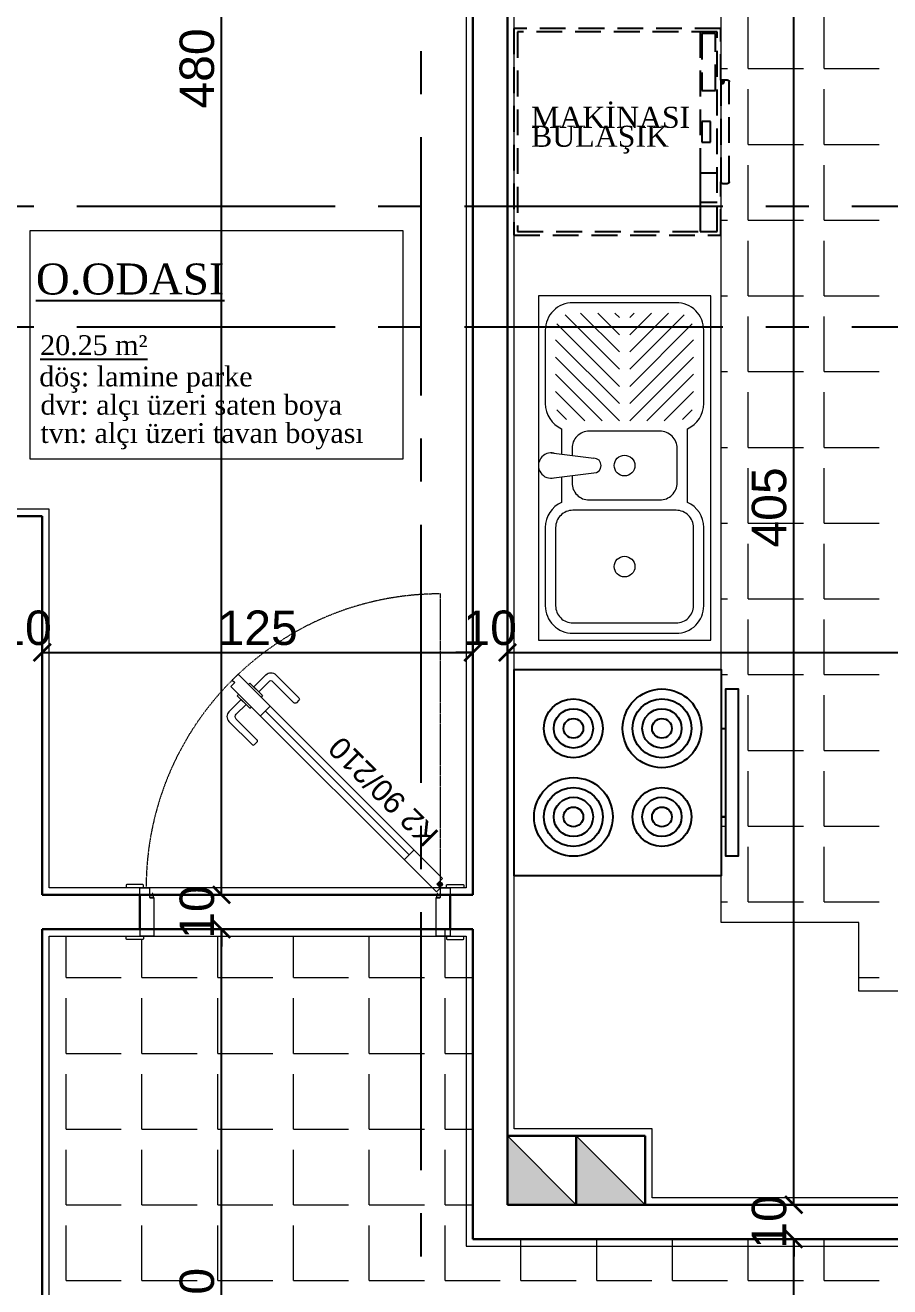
# Model space of a CAD drawing. Header units: millimetres. Extents: x 2778 to 13672, y 1832 to 5175.
# Drawn here: x 3561.6 to 3812.6, y 4131.4 to 4497.8 of the extents above; entities that cross this region are included whole.
import ezdxf

# ---------------------------------------------------------------- set-up
doc = ezdxf.new("R2010")
doc.units = ezdxf.units.MM
for name, pattern in [('CENTER2', [112.5, 75, -12.5, 12.5, -12.5]), ('DASHDOT2', [12.7, 6.35, -3.175, 0, -3.175]), ('DOTX2', [0.5, 0, -0.5]), ('HIDDENX2', [0.75, 0.5, -0.25])]:
    doc.linetypes.add(name, pattern=pattern)
for name, color, linetype in [('7-DCR-FRN', 8, 'Continuous'), ('@A_HH', 1, 'Continuous'), ('Yazi', 7, 'Continuous')]:
    doc.layers.add(name, color=color, linetype=linetype)
for name, color, linetype, lineweight in [('aks', 251, 'DASHDOT2', 35), ('duvar', 232, 'Continuous', 30), ('ince', 37, 'Continuous', 0), ('iz', 1, 'DOTX2', 20), ('kapı', 3, 'Continuous', 18), ('sıva iç', 21, 'Continuous', 0), ('tarama', 251, 'Continuous', 0), ('yazı', 11, 'Continuous', 20), ('z - tarama', 251, 'Continuous', 18), ('ölçü dış', 192, 'Continuous', 20), ('ÖLÇÜ İÇ', 7, 'Continuous', 9)]:
    doc.layers.add(name, color=color, linetype=linetype, lineweight=lineweight)
doc.styles.get("Standard").update_dxf_attribs({"font": 'arial.ttf'})
doc.styles.add('Times roman', font='times.ttf')
doc.dimstyles.new('zulay iç ölçü', dxfattribs={"dimtxt": 10, "dimasz": 5, "dimexe": 0.18, "dimexo": 0, "dimgap": 2, "dimtad": 3, "dimdec": 0, "dimzin": 0, "dimdsep": 46, "dimtxsty": 'Standard', "dimblk": 'ARCHTICK', "dimcen": 0.09, "dimse1": 1, "dimse2": 1, "dimadec": 0, "dimazin": 0, "dimtfac": 1, "dimtdec": 0, "dimtix": 1, "dimtofl": 0, "dimtmove": 0, "dimatfit": 3, "dimldrblk": 'ARCHTICK', "dimfxl": 1, "dimtolj": 1, "dimtzin": 0, "dimarcsym": 0})
pattern_1 = [(0, (-1057024.51, 409725.164), (0, 22), [16, -6]), (90, (-1057024.51, 409725.164), (-22, 1e-15), [16, -6])]

# ---------------------------------------------------------------- blocks, each defined once
blk = doc.blocks.new('sadsfsfsf')
at = {"layer": 'ince'}
for p, q in [((0.7, 0), (-0.7, 0)), ((0, 0.7), (0, -0.7))]:
    blk.add_line(p, q, dxfattribs=at)
for radius in [0.6, 0.45]:
    blk.add_circle((0, 0), radius, dxfattribs=at)
blk = doc.blocks.new('eddeded')
at = {"layer": 'duvar'}
for p, q in [((-48.21, 54.38), (-38.21, 54.38)), ((-48.21, -35.62), (-38.21, -35.62))]:
    blk.add_line(p, q, dxfattribs=at)
at = {"layer": 'ince'}
blk.add_line((-26.6, -23.78), (15.13, 17.96), dxfattribs=at)
for points in [[(-50.21, 53.38), (-50.96, 53.38, -0.414214), (-51.21, 53.63), (-51.21, 58.13, -0.414214), (-50.96, 58.38), (-50.21, 58.38)], [(-36.21, 53.38), (-35.46, 53.38, 0.414214), (-35.21, 53.63), (-35.21, 58.13, 0.414214), (-35.46, 58.38), (-36.21, 58.38)], [(-50.21, -34.62), (-50.96, -34.62, 0.414214), (-51.21, -34.87), (-51.21, -39.37, 0.414214), (-50.96, -39.62), (-50.21, -39.62)], [(-36.21, -34.62), (-35.46, -34.62, -0.414214), (-35.21, -34.87), (-35.21, -39.37, -0.414214), (-35.46, -39.62), (-36.21, -39.62)]]:
    blk.add_lwpolyline(points, format="xyb", dxfattribs=at)
for points in [[(-39.11, 51.33), (-39.11, 50.38), (-37.81, 50.68), (-37.81, 50.81, -0.112206), (-37.91, 50.76), (-38.72, 50.57, -0.482314), (-39.02, 50.82), (-39.02, 51.24, -0.414214), (-38.77, 51.49), (-37.97, 51.49, -0.170049), (-37.81, 51.43), (-37.81, 51.58), (-38.86, 51.58, 0.414214)], [(17.08, 23.59), (18.49, 25), (14.96, 28.54, 0.414214), (12.13, 28.54), (5.41, 21.82, 0.414214), (5.41, 21.11), (6.12, 20.4, 0.414214), (6.83, 20.4), (12.84, 26.41, -0.414214), (14.25, 26.41)], [(20.76, 19.91), (22.17, 21.32), (25.71, 17.79, -0.414214), (25.71, 14.96), (18.99, 8.24, -0.414214), (18.28, 8.24), (17.58, 8.95, -0.414214), (17.58, 9.66), (23.59, 15.67, 0.414214), (23.59, 17.08)], [(-39.11, -31.62), (-39.11, -32.57, 0.414214), (-38.86, -32.82), (-37.81, -32.82), (-37.81, -32.67, -0.170049), (-37.97, -32.73), (-38.77, -32.73, -0.414214), (-39.02, -32.48), (-39.02, -32.06, -0.482314), (-38.72, -31.81), (-37.91, -32, -0.112206), (-37.81, -32.05), (-37.81, -31.92)]]:
    blk.add_lwpolyline(points, format="xyb", close=True, dxfattribs=at)
for points in [[(20.04, 25.7), (19.62, 26.12), (15.96, 22.47), (16.38, 22.04)], [(22.87, 22.87), (23.29, 22.44), (19.64, 18.79), (19.21, 19.21)]]:
    blk.add_lwpolyline(points, dxfattribs=at)
at = {"layer": 'iz', "ltscale": 0.1}
for p, q in [((-48.21, -35.62), (-48.21, 54.38)), ((-38.21, -35.62), (-38.21, 54.38)), ((-36.21, -32.82), (49.19, -32.82))]:
    blk.add_line(p, q, dxfattribs=at)
blk.add_arc((-36.22, -32.83), 85.41, 0.0042, 89.9958, dxfattribs=at)
at = {"layer": 'kapı'}
for p, q in [((13.72, 19.37), (16.54, 16.54)), ((-28.02, -22.36), (-25.19, -25.19))]:
    blk.add_line(p, q, dxfattribs=at)
for points in [[(-36.21, 54.38), (-36.21, 51.58), (-38.86, 51.58, 0.414214), (-39.11, 51.33), (-39.11, 50.38), (-50.21, 50.38), (-50.21, 54.38)], [(-50.21, -35.62), (-50.21, -31.62), (-39.11, -31.62), (-39.11, -32.57, 0.414214), (-38.86, -32.82), (-36.21, -32.82), (-36.21, -35.62), (-36.21, -35.62)]]:
    blk.add_lwpolyline(points, format="xyb", dxfattribs=at)
blk.add_lwpolyline([(-36.21, -32.82), (-35.15, -31.76), (-33.46, -33.46), (25.87, 25.87), (24.17, 27.57), (23.47, 26.86), (22.33, 27.99), (-37.35, -31.69), (-36.21, -32.82)], dxfattribs=at)
at = {"layer": 'sıva iç'}
for p, q in [((-48.21, 54.38), (-50.21, 54.38)), ((-38.21, 54.38), (-36.21, 54.38)), ((-48.21, -35.62), (-50.21, -35.62)), ((-36.21, -35.62), (-38.21, -35.62))]:
    blk.add_line(p, q, dxfattribs=at)
at = {"layer": 'ölçü dış'}
blk.add_line((-38.21, -35.62), (-48.21, -35.62), dxfattribs=at)
at = {"layer": 'ince', "rotation": 90}
blk.add_blockref('sadsfsfsf', (-35.15, -32.82), dxfattribs=at)
at = {"layer": 'yazı'}
blk.add_text('K2 90/210', height=6.328, rotation=45, dxfattribs=at).set_placement((-20.24, -32.71))
blk = doc.blocks.new('DGFDGFDG')
at = {"layer": 'tarama'}
h = blk.add_hatch(color=256, dxfattribs=at)
h.dxf.hatch_style = 1
h.paths.add_polyline_path([(650023.04, -115859.89), (650043.04, -115879.89), (650043.04, -115859.89)])
h = blk.add_hatch(color=256, dxfattribs=at)
h.dxf.hatch_style = 1
h.paths.add_polyline_path([(650043.04, -115859.89), (650063.04, -115879.89), (650063.04, -115859.89)])
at = {"layer": '@A_HH', "linetype": 'Continuous', "lineweight": 0}
for p, q in [((650043.04, -115879.89), (650043.04, -115859.89)), ((650043.04, -115879.89), (650043.04, -115859.89)), ((650063.04, -115879.89), (650063.04, -115859.89)), ((650063.04, -115879.89), (650063.04, -115859.89))]:
    blk.add_line(p, q, dxfattribs=at)
at = {"layer": 'duvar'}
for p, q in [((650043.04, -115859.89), (650023.04, -115859.89)), ((650043.04, -115859.89), (650023.04, -115859.89)), ((650043.04, -115859.89), (650023.04, -115859.89)), ((650023.04, -115859.89), (650043.04, -115859.89)), ((650043.04, -115859.89), (650023.04, -115859.89)), ((650043.04, -115859.89), (650023.04, -115859.89)), ((650023.04, -115859.89), (650043.04, -115859.89)), ((650063.04, -115859.89), (650043.04, -115859.89)), ((650063.04, -115859.89), (650043.04, -115859.89)), ((650063.04, -115859.89), (650043.04, -115859.89)), ((650043.04, -115859.89), (650063.04, -115859.89)), ((650063.04, -115859.89), (650043.04, -115859.89)), ((650063.04, -115859.89), (650043.04, -115859.89)), ((650043.04, -115859.89), (650063.04, -115859.89)), ((650043.04, -115859.89), (650043.04, -115879.89)), ((650043.04, -115859.89), (650043.04, -115879.89)), ((650043.04, -115859.89), (650043.04, -115879.89)), ((650043.04, -115879.89), (650043.04, -115859.89)), ((650043.04, -115859.89), (650043.04, -115879.89)), ((650043.04, -115879.89), (650043.04, -115859.89)), ((650043.04, -115879.89), (650043.04, -115859.89)), ((650063.04, -115859.89), (650063.04, -115879.89)), ((650063.04, -115859.89), (650063.04, -115879.89)), ((650063.04, -115859.89), (650063.04, -115879.89)), ((650063.04, -115879.89), (650063.04, -115859.89)), ((650063.04, -115859.89), (650063.04, -115879.89)), ((650063.04, -115879.89), (650063.04, -115859.89)), ((650063.04, -115879.89), (650063.04, -115859.89)), ((650043.04, -115864.89), (650043.04, -115869.89)), ((650063.04, -115864.89), (650063.04, -115869.89)), ((650023.04, -115879.89), (650043.04, -115879.89)), ((650043.04, -115879.89), (650023.04, -115879.89)), ((650023.04, -115879.89), (650043.04, -115879.89)), ((650023.04, -115879.89), (650043.04, -115879.89)), ((650023.04, -115879.89), (650043.04, -115879.89)), ((650023.04, -115879.89), (650043.04, -115879.89)), ((650023.04, -115879.89), (650043.04, -115879.89)), ((650043.04, -115879.89), (650023.04, -115879.89)), ((650043.04, -115879.89), (650023.04, -115879.89)), ((650043.04, -115879.89), (650023.04, -115879.89)), ((650023.04, -115879.89), (650043.04, -115879.89)), ((650043.04, -115879.89), (650023.04, -115879.89)), ((650043.04, -115879.89), (650023.04, -115879.89)), ((650023.04, -115879.89), (650043.04, -115879.89)), ((650043.04, -115879.89), (650063.04, -115879.89)), ((650063.04, -115879.89), (650043.04, -115879.89)), ((650043.04, -115879.89), (650063.04, -115879.89)), ((650043.04, -115879.89), (650063.04, -115879.89)), ((650043.04, -115879.89), (650063.04, -115879.89)), ((650043.04, -115879.89), (650063.04, -115879.89)), ((650043.04, -115879.89), (650063.04, -115879.89)), ((650063.04, -115879.89), (650043.04, -115879.89)), ((650063.04, -115879.89), (650043.04, -115879.89)), ((650063.04, -115879.89), (650043.04, -115879.89)), ((650043.04, -115879.89), (650063.04, -115879.89)), ((650063.04, -115879.89), (650043.04, -115879.89)), ((650063.04, -115879.89), (650043.04, -115879.89)), ((650043.04, -115879.89), (650063.04, -115879.89))]:
    blk.add_line(p, q, dxfattribs=at)
at = {"layer": 'duvar', "color": 7}
for p, q in [((650043.04, -115859.89), (650023.04, -115859.89)), ((650023.04, -115859.89), (650023.04, -115879.89)), ((650063.04, -115859.89), (650043.04, -115859.89)), ((650043.04, -115859.89), (650043.04, -115879.89)), ((650043.04, -115859.89), (650043.04, -115879.89)), ((650063.04, -115859.89), (650063.04, -115879.89)), ((650043.04, -115879.89), (650023.04, -115879.89)), ((650043.04, -115879.89), (650023.04, -115879.89)), ((650041.04, -115879.89), (650043.04, -115879.89)), ((650063.04, -115879.89), (650043.04, -115879.89)), ((650063.04, -115879.89), (650043.04, -115879.89)), ((650061.04, -115879.89), (650063.04, -115879.89))]:
    blk.add_line(p, q, dxfattribs=at)
at = {"layer": 'duvar'}
for points in [[(650023.04, -115859.89), (650043.04, -115859.89)], [(650043.04, -115859.89), (650063.04, -115859.89)], [(650043.04, -115879.89), (650043.04, -115859.89)], [(650063.04, -115879.89), (650063.04, -115859.89)], [(650023.04, -115879.89), (650043.04, -115879.89)], [(650043.04, -115879.89), (650063.04, -115879.89)]]:
    blk.add_lwpolyline(points, dxfattribs=at)
at = {"layer": 'ince'}
for p, q in [((650043.04, -115879.89), (650023.04, -115859.89)), ((650063.04, -115879.89), (650043.04, -115859.89))]:
    blk.add_line(p, q, dxfattribs=at)
at = {"layer": 'sıva iç'}
for p, q in [((650041.04, -115879.85), (650041.04, -115879.89)), ((650061.04, -115879.85), (650061.04, -115879.89))]:
    blk.add_line(p, q, dxfattribs=at)
blk = doc.blocks.new('*U38')
at = {"layer": '7-DCR-FRN', "linetype": 'HIDDENX2', "ltscale": 15}
for points in [[(15.5, 0, -0.414214), (15, 0.5), (15, 2, -0.414214), (15.5, 2.5), (44.5, 2.5, -0.414214), (45, 2), (45, 0), (60, 0), (60, -60), (0, -60), (0, 0)], [(45, 0), (15.5, 0, -0.414214), (15, 0.5), (15, 2, -0.414214), (15.5, 2.5), (44.5, 2.5, -0.414214), (45, 2)]]:
    blk.add_lwpolyline(points, format="xyb", close=True, dxfattribs=at)
for points in [[(1, -1), (59, -1), (59, -59), (1, -59)], [(1, -1), (59, -1), (59, -6), (1, -6)], [(1, -1), (18, -1), (18, -6), (1, -6)], [(27, -3), (33, -3), (33, -5.5), (27, -5.5)], [(42, -1.5), (58.5, -1.5), (58.5, -5.5), (42, -5.5)]]:
    blk.add_lwpolyline(points, close=True, dxfattribs=at)
blk.add_lwpolyline([(9.5, -1), (9.5, -6)], dxfattribs=at)
for radius in [0.5, 0.25]:
    blk.add_circle((44.5, 0.5), radius, dxfattribs=at)
blk = doc.blocks.new('*U36')
at = {"layer": '7-DCR-FRN', "linetype": 'Continuous', "lineweight": 5}
for p, q in [((47.01, 46.31), (48.55, 33.93)), ((54.39, 46.31), (52.85, 33.93))]:
    blk.add_line(p, q, dxfattribs=at)
at = {"layer": '7-DCR-FRN', "linetype": 'Continuous', "lineweight": 18}
for p, q in [((63.7, 26.5), (82.2, 45)), ((63.7, 36.5), (72.2, 45)), ((63.7, 31.5), (77.2, 45)), ((64.06, 41.86), (66.84, 44.64)), ((68.7, 26.5), (87.2, 45)), ((73.7, 26.5), (91.85, 44.65)), ((78.7, 26.5), (94.46, 42.26)), ((83.7, 26.5), (95, 37.8)), ((88.7, 26.5), (95, 32.8)), ((93.7, 26.5), (95, 27.8)), ((63.7, 23.5), (82.2, 5)), ((68.7, 23.5), (87.2, 5)), ((73.7, 23.5), (91.85, 5.35)), ((78.7, 23.5), (94.46, 7.74)), ((83.7, 23.5), (95, 12.2)), ((88.7, 23.5), (95, 17.2)), ((93.7, 23.5), (95, 22.2)), ((63.7, 18.5), (77.2, 5)), ((63.7, 13.5), (72.2, 5)), ((64.06, 8.14), (66.84, 5.36))]:
    blk.add_line(p, q, dxfattribs=at)
at = {"layer": '7-DCR-FRN', "linetype": 'Continuous', "lineweight": 18, "flags": 128}
blk.add_lwpolyline([(100, 50), (0, 50), (0, 0), (100, 0)], close=True, dxfattribs=at)
blk.add_lwpolyline([(100, 50), (0, 50), (0, 0), (100, 0)], close=True, dxfattribs=at)
for points in [[(47.39, 43.25), (40.01, 43.25, 0.296358), (32.7, 48), (10, 48, 0.414214), (2, 40), (2, 10, 0.414214), (10, 2), (32.7, 2, 0.296358), (40.01, 6.75), (61.39, 6.75)], [(61.39, 6.75, 0.296358), (68.7, 2), (90, 2, 0.414214), (98, 10), (98, 40, 0.414214), (90, 48), (68.7, 48, 0.296358), (61.39, 43.25), (54.01, 43.25)], [(47.76, 40.25), (45.7, 40.25, 0.414214), (40.7, 35.25), (40.7, 14.75, 0.414214), (45.7, 9.75), (55.7, 9.75)], [(55.7, 9.75, 0.414214), (60.7, 14.75), (60.7, 35.25, 0.414214), (55.7, 40.25), (53.64, 40.25)]]:
    blk.add_lwpolyline(points, format="xyb", dxfattribs=at)
blk.add_lwpolyline([(10, 45, 0.414214), (5, 40), (5, 10, 0.414214), (10, 5), (32.7, 5, 0.414214), (37.7, 10), (37.7, 40, 0.414214), (32.7, 45)], format="xyb", close=True, dxfattribs=at)
at = {"layer": '7-DCR-FRN', "linetype": 'Continuous', "lineweight": 18}
for centre in [(21.35, 25), (50.7, 25)]:
    blk.add_circle(centre, 3, dxfattribs=at)
at = {"layer": '7-DCR-FRN', "linetype": 'Continuous', "lineweight": 5}
for centre, radius, start, end in [((50.7, 46.31), 3.69, 345.7493, 194.2507), ((50.7, 33.93), 2.15, 180, 0)]:
    blk.add_arc(centre, radius, start, end, dxfattribs=at)
blk = doc.blocks.new('*U30')
at = {"layer": '7-DCR-FRN'}
for p, q in [((-12.86, 28.18), (-12.86, 29.57)), ((12.86, 28.18), (12.86, 29.57))]:
    blk.add_line(p, q, dxfattribs=at)
for points in [[(12.86, 28.18), (30, 28.18), (30, -31.82), (-30, -31.82), (-30, 28.18), (-12.86, 28.18), (-12.86, 29.57), (-24.29, 29.57), (-24.29, 33.18), (24.29, 33.18), (24.29, 29.57), (12.86, 29.57)], [(24.29, 29.57), (-24.29, 29.57), (-24.29, 33.18), (24.29, 33.18)], [(-30, -31.82), (-30, 28.18), (30, 28.18), (30, -31.82)]]:
    blk.add_lwpolyline(points, close=True, dxfattribs=at)
for centre, radius in [((-12.86, 11.04), 11.43), ((-12.86, 11.04), 8.57), ((12.86, 11.04), 8.57), ((-12.86, 11.04), 5.71), ((12.86, 11.04), 5.71), ((-12.86, 11.04), 2.86), ((12.86, 11.04), 2.86), ((12.86, -14.67), 11.43), ((-12.86, -14.67), 8.57), ((12.86, -14.67), 8.57), ((-12.86, -14.67), 5.71), ((12.86, -14.67), 5.71), ((-12.86, -14.67), 2.86), ((12.86, -14.67), 2.86)]:
    blk.add_circle(centre, radius, dxfattribs=at)
blk = doc.blocks.new('_ArchTick')
at = {"color": 0, "linetype": 'ByBlock', "const_width": 0.15}
blk.add_lwpolyline([(-0.5, -0.5), (0.5, 0.5)], dxfattribs=at)
blk = doc.blocks.new('*D2033')
at = {"layer": 'Defpoints', "color": 0, "transparency": 16777216}
for p in [(3784.69, 4145.23), (3784.69, 4145.23), (3784.69, 4015.23)]:
    blk.add_point(p, dxfattribs=at)
at = {"layer": 'ÖLÇÜ İÇ', "color": 0, "lineweight": -2, "transparency": 16777216}
blk.add_line((3784.69, 4015.23), (3784.69, 4145.23), dxfattribs=at)
at = {"layer": 'ÖLÇÜ İÇ', "color": 0, "lineweight": -2, "transparency": 16777216, "xscale": 5, "yscale": 5, "zscale": 5}
for p, rotation in [((3784.69, 4145.23), 90), ((3784.69, 4015.23), 270)]:
    blk.add_blockref('_ArchTick', p, dxfattribs=dict(at, rotation=rotation))
at = {"layer": 'ÖLÇÜ İÇ', "color": 0, "transparency": 16777216, "insert": (3777.58, 4080.23), "char_height": 10, "attachment_point": 5, "rotation": 90}
blk.add_mtext('\\A1;130', dxfattribs=at)
blk = doc.blocks.new('*D2034')
at = {"layer": 'Defpoints', "color": 0, "transparency": 16777216}
for p in [(3784.69, 4155.23), (3784.69, 4155.23), (3784.69, 4145.23)]:
    blk.add_point(p, dxfattribs=at)
at = {"layer": 'ÖLÇÜ İÇ', "color": 0, "lineweight": -2, "transparency": 16777216}
for p, q in [((3784.69, 4155.23), (3784.69, 4160.23)), ((3784.69, 4145.23), (3784.69, 4140.23))]:
    blk.add_line(p, q, dxfattribs=at)
at = {"layer": 'ÖLÇÜ İÇ', "color": 0, "lineweight": -2, "transparency": 16777216, "xscale": 5, "yscale": 5, "zscale": 5}
for p, rotation in [((3784.69, 4155.23), 270), ((3784.69, 4145.23), 90)]:
    blk.add_blockref('_ArchTick', p, dxfattribs=dict(at, rotation=rotation))
at = {"layer": 'ÖLÇÜ İÇ', "color": 0, "transparency": 16777216, "insert": (3777.58, 4150.23), "char_height": 10, "attachment_point": 5, "rotation": 90}
blk.add_mtext('\\A1;10', dxfattribs=at)
blk = doc.blocks.new('*D2035')
at = {"layer": 'Defpoints', "color": 0, "transparency": 16777216}
for p in [(3784.69, 4560.23), (3784.69, 4560.23), (3784.69, 4155.23)]:
    blk.add_point(p, dxfattribs=at)
at = {"layer": 'ÖLÇÜ İÇ', "color": 0, "lineweight": -2, "transparency": 16777216}
blk.add_line((3784.69, 4155.23), (3784.69, 4560.23), dxfattribs=at)
at = {"layer": 'ÖLÇÜ İÇ', "color": 0, "lineweight": -2, "transparency": 16777216, "xscale": 5, "yscale": 5, "zscale": 5}
for p, rotation in [((3784.69, 4560.23), 90), ((3784.69, 4155.23), 270)]:
    blk.add_blockref('_ArchTick', p, dxfattribs=dict(at, rotation=rotation))
at = {"layer": 'ÖLÇÜ İÇ', "color": 0, "transparency": 16777216, "insert": (3777.58, 4357.73), "char_height": 10, "attachment_point": 5, "rotation": 90}
blk.add_mtext('\\A1;405', dxfattribs=at)
blk = doc.blocks.new('*D2042')
at = {"layer": 'Defpoints', "color": 0, "transparency": 16777216}
for p in [(3618.61, 4235.23), (3618.61, 4235.23), (3618.61, 4015.23)]:
    blk.add_point(p, dxfattribs=at)
at = {"layer": 'ÖLÇÜ İÇ', "color": 0, "lineweight": -2, "transparency": 16777216}
blk.add_line((3618.61, 4015.23), (3618.61, 4235.23), dxfattribs=at)
at = {"layer": 'ÖLÇÜ İÇ', "color": 0, "lineweight": -2, "transparency": 16777216, "xscale": 5, "yscale": 5, "zscale": 5}
for p, rotation in [((3618.61, 4235.23), 90), ((3618.61, 4015.23), 270)]:
    blk.add_blockref('_ArchTick', p, dxfattribs=dict(at, rotation=rotation))
at = {"layer": 'ÖLÇÜ İÇ', "color": 0, "transparency": 16777216, "insert": (3611.5, 4125.23), "char_height": 10, "attachment_point": 5, "rotation": 90}
blk.add_mtext('\\A1;220', dxfattribs=at)
blk = doc.blocks.new('*D2043')
at = {"layer": 'Defpoints', "color": 0, "transparency": 16777216}
for p in [(3618.61, 4245.23), (3618.61, 4245.23), (3618.61, 4235.23)]:
    blk.add_point(p, dxfattribs=at)
at = {"layer": 'ÖLÇÜ İÇ', "color": 0, "lineweight": -2, "transparency": 16777216}
for p, q in [((3618.61, 4245.23), (3618.61, 4250.23)), ((3618.61, 4235.23), (3618.61, 4230.23))]:
    blk.add_line(p, q, dxfattribs=at)
at = {"layer": 'ÖLÇÜ İÇ', "color": 0, "lineweight": -2, "transparency": 16777216, "xscale": 5, "yscale": 5, "zscale": 5}
for p, rotation in [((3618.61, 4245.23), 270), ((3618.61, 4235.23), 90)]:
    blk.add_blockref('_ArchTick', p, dxfattribs=dict(at, rotation=rotation))
at = {"layer": 'ÖLÇÜ İÇ', "color": 0, "transparency": 16777216, "insert": (3611.5, 4240.23), "char_height": 10, "attachment_point": 5, "rotation": 90}
blk.add_mtext('\\A1;10', dxfattribs=at)
blk = doc.blocks.new('*D2044')
at = {"layer": 'Defpoints', "color": 0, "transparency": 16777216}
for p in [(3618.61, 4725.23), (3618.61, 4725.23), (3618.61, 4245.23)]:
    blk.add_point(p, dxfattribs=at)
at = {"layer": 'ÖLÇÜ İÇ', "color": 0, "lineweight": -2, "transparency": 16777216}
blk.add_line((3618.61, 4245.23), (3618.61, 4725.23), dxfattribs=at)
at = {"layer": 'ÖLÇÜ İÇ', "color": 0, "lineweight": -2, "transparency": 16777216, "xscale": 5, "yscale": 5, "zscale": 5}
for p, rotation in [((3618.61, 4725.23), 90), ((3618.61, 4245.23), 270)]:
    blk.add_blockref('_ArchTick', p, dxfattribs=dict(at, rotation=rotation))
at = {"layer": 'ÖLÇÜ İÇ', "color": 0, "transparency": 16777216, "insert": (3611.5, 4485.23), "char_height": 10, "attachment_point": 5, "rotation": 90}
blk.add_mtext('\\A1;480', dxfattribs=at)
blk = doc.blocks.new('*D2089')
at = {"layer": 'Defpoints', "color": 0, "transparency": 16777216}
for p in [(3556.58, 4315.62), (3566.58, 4315.62), (3566.58, 4315.62)]:
    blk.add_point(p, dxfattribs=at)
at = {"layer": 'ÖLÇÜ İÇ', "color": 0, "lineweight": -2, "transparency": 16777216}
for p, q in [((3556.58, 4315.62), (3551.58, 4315.62)), ((3566.58, 4315.62), (3571.58, 4315.62))]:
    blk.add_line(p, q, dxfattribs=at)
at = {"layer": 'ÖLÇÜ İÇ', "color": 0, "lineweight": -2, "transparency": 16777216, "xscale": 5, "yscale": 5, "zscale": 5}
blk.add_blockref('_ArchTick', (3556.58, 4315.62), dxfattribs=at)
at = {"layer": 'ÖLÇÜ İÇ', "color": 0, "lineweight": -2, "transparency": 16777216, "xscale": 5, "yscale": 5, "zscale": 5, "rotation": 180}
blk.add_blockref('_ArchTick', (3566.58, 4315.62), dxfattribs=at)
at = {"layer": 'ÖLÇÜ İÇ', "color": 0, "transparency": 16777216, "insert": (3561.58, 4322.73), "char_height": 10, "attachment_point": 5}
blk.add_mtext('\\A1;10', dxfattribs=at)
blk = doc.blocks.new('*D2090')
at = {"layer": 'Defpoints', "color": 0, "transparency": 16777216}
for p in [(3566.58, 4315.62), (3691.58, 4315.62), (3691.58, 4315.62)]:
    blk.add_point(p, dxfattribs=at)
at = {"layer": 'ÖLÇÜ İÇ', "color": 0, "lineweight": -2, "transparency": 16777216}
blk.add_line((3566.58, 4315.62), (3691.58, 4315.62), dxfattribs=at)
at = {"layer": 'ÖLÇÜ İÇ', "color": 0, "lineweight": -2, "transparency": 16777216, "xscale": 5, "yscale": 5, "zscale": 5, "rotation": 180}
blk.add_blockref('_ArchTick', (3566.58, 4315.62), dxfattribs=at)
at = {"layer": 'ÖLÇÜ İÇ', "color": 0, "lineweight": -2, "transparency": 16777216, "xscale": 5, "yscale": 5, "zscale": 5}
blk.add_blockref('_ArchTick', (3691.58, 4315.62), dxfattribs=at)
at = {"layer": 'ÖLÇÜ İÇ', "color": 0, "transparency": 16777216, "insert": (3629.08, 4322.73), "char_height": 10, "attachment_point": 5}
blk.add_mtext('\\A1;125', dxfattribs=at)
blk = doc.blocks.new('*D2091')
at = {"layer": 'Defpoints', "color": 0, "transparency": 16777216}
for p in [(3691.58, 4315.62), (3701.58, 4315.62), (3701.58, 4315.62)]:
    blk.add_point(p, dxfattribs=at)
at = {"layer": 'ÖLÇÜ İÇ', "color": 0, "lineweight": -2, "transparency": 16777216}
for p, q in [((3691.58, 4315.62), (3686.58, 4315.62)), ((3701.58, 4315.62), (3706.58, 4315.62))]:
    blk.add_line(p, q, dxfattribs=at)
at = {"layer": 'ÖLÇÜ İÇ', "color": 0, "lineweight": -2, "transparency": 16777216, "xscale": 5, "yscale": 5, "zscale": 5}
blk.add_blockref('_ArchTick', (3691.58, 4315.62), dxfattribs=at)
at = {"layer": 'ÖLÇÜ İÇ', "color": 0, "lineweight": -2, "transparency": 16777216, "xscale": 5, "yscale": 5, "zscale": 5, "rotation": 180}
blk.add_blockref('_ArchTick', (3701.58, 4315.62), dxfattribs=at)
at = {"layer": 'ÖLÇÜ İÇ', "color": 0, "transparency": 16777216, "insert": (3696.58, 4322.73), "char_height": 10, "attachment_point": 5}
blk.add_mtext('\\A1;10', dxfattribs=at)
blk = doc.blocks.new('*D2092')
at = {"layer": 'Defpoints', "color": 0, "transparency": 16777216}
for p in [(3701.58, 4315.62), (4141.58, 4315.62), (4141.58, 4315.62)]:
    blk.add_point(p, dxfattribs=at)
at = {"layer": 'ÖLÇÜ İÇ', "color": 0, "lineweight": -2, "transparency": 16777216}
blk.add_line((3701.58, 4315.62), (4141.58, 4315.62), dxfattribs=at)
at = {"layer": 'ÖLÇÜ İÇ', "color": 0, "lineweight": -2, "transparency": 16777216, "xscale": 5, "yscale": 5, "zscale": 5, "rotation": 180}
blk.add_blockref('_ArchTick', (3701.58, 4315.62), dxfattribs=at)
at = {"layer": 'ÖLÇÜ İÇ', "color": 0, "lineweight": -2, "transparency": 16777216, "xscale": 5, "yscale": 5, "zscale": 5}
blk.add_blockref('_ArchTick', (4141.58, 4315.62), dxfattribs=at)
at = {"layer": 'ÖLÇÜ İÇ', "color": 0, "transparency": 16777216, "insert": (3921.58, 4322.73), "char_height": 10, "attachment_point": 5}
blk.add_mtext('\\A1;440', dxfattribs=at)

msp = doc.modelspace()

# ---------------------------------------------------------------- hatches: boundary and pattern name
at = {"layer": 'z - tarama'}
h = msp.add_hatch(dxfattribs=at)
h.set_pattern_fill('ANGLE', color=252, scale=80, style=0)
h.set_pattern_definition(pattern_1)
h.paths.add_polyline_path([(4001.58, 4540.23), (3763.58, 4540.23), (3763.58, 4558.23), (4001.58, 4558.23)])
h.paths.add_polyline_path([(4001.58, 4445.23), (3763.58, 4445.23), (3763.58, 4451.84), (3765.49, 4451.84, 0.414214), (3765.99, 4452.34), (3765.99, 4481.34, 0.414214), (3765.49, 4481.84), (3763.58, 4481.84), (3763.58, 4528.23), (3763.58, 4528.23), (3763.58, 4540.23), (4001.58, 4540.23)])
h.paths.add_polyline_path([(4106.58, 4445.23), (4001.58, 4445.23), (4001.58, 4540.23), (4106.58, 4540.23)])
h.paths.add_polyline_path([(4139.58, 4445.23), (4106.58, 4445.23), (4106.58, 4540.23), (4124.58, 4540.23), (4124.58, 4538.23), (4139.58, 4538.23)])
h.paths.add_polyline_path([(4106.58, 4540.23), (4001.58, 4540.23), (4001.58, 4558.23), (4106.58, 4558.23)])
h.paths.add_polyline_path([(4001.58, 4412.05), (3999.58, 4412.05), (3999.58, 4410.23), (3763.58, 4410.23), (3763.58, 4445.23), (4001.58, 4445.23)])
h.paths.add_polyline_path([(4106.58, 4239.45, 0.121467), (4071, 4219.29), (4070.98, 4219.32), (4069.28, 4217.62, 0.197654), (4043.47, 4157.98, 0.416778), (4043.22, 4158.23), (4038.47, 4158.23), (4038.47, 4157.23), (4001.58, 4157.23), (4001.58, 4217.23), (4001.58, 4342.05), (4014.58, 4342.05), (4016.05, 4311.99), (4053.11, 4311.99), (4054.58, 4342.06), (4079.58, 4342.06), (4081.05, 4311.99), (4106.58, 4311.99)])
h.paths.add_polyline_path([(4139.58, 4157.23), (4136.47, 4157.23), (4136.47, 4158.23), (4131.47, 4158.23), (4131.47, 4157.23), (4129.67, 4157.23), (4129.67, 4157.7, 1), (4129.67, 4158.9), (4129.67, 4159.36), (4130.3, 4159.99), (4129.67, 4160.63), (4129.67, 4242.63, 0.068537), (4106.58, 4239.45), (4106.58, 4311.99), (4118.11, 4311.99), (4119.58, 4342.06), (4139.58, 4342.06)])
h.paths.add_polyline_path([(3999.58, 4342.05), (4001.58, 4342.05), (4001.58, 4217.23), (3966.02, 4217.23), (3966.02, 4218.13), (3967.86, 4218.13), (3967.86, 4219.93), (3945.27, 4219.93), (3945.27, 4218.13), (3947.12, 4218.13), (3947.12, 4217.23), (3940.51, 4217.23), (3940.51, 4218.13), (3942.35, 4218.13), (3942.35, 4219.93), (3933.34, 4219.93), (3933.34, 4218.13), (3935.18, 4218.13), (3935.18, 4217.23), (3863.18, 4217.23, 0.414214), (3863.68, 4217.73), (3863.68, 4219.23, 0.414214), (3863.18, 4219.73), (3834.18, 4219.73, 0.414214), (3833.68, 4219.23), (3833.68, 4217.23), (3818.68, 4217.23), (3803.58, 4217.23), (3803.58, 4237.23), (3763.58, 4237.23), (3763.58, 4267.86), (3764.96, 4267.86), (3764.96, 4256.43), (3768.58, 4256.43), (3768.58, 4305), (3764.96, 4305), (3764.96, 4293.57), (3763.58, 4293.57), (3763.58, 4410.23), (3999.58, 4410.23)])
h.paths.add_polyline_path([(3962.5, 4392.34), (3854.27, 4392.34), (3854.27, 4325.91), (3962.5, 4325.91)], flags=16)
h.paths.add_polyline_path([(3853.3, 4346.99), (3914.1, 4346.99), (3914.1, 4333.18), (3853.3, 4333.18)], flags=24)
h.paths.add_polyline_path([(3855.76, 4363.66), (3889.15, 4363.66), (3889.15, 4354.85), (3855.76, 4354.85)], flags=8)
h.paths.add_polyline_path([(3855.02, 4374.94), (3933.13, 4374.94), (3933.13, 4363.34), (3855.02, 4363.34)], flags=8)
h.paths.add_polyline_path([(3855.36, 4391.37), (3950.97, 4391.37), (3950.97, 4379.75), (3855.36, 4379.75)], flags=8)
h.paths.add_polyline_path([(3855.36, 4383.17), (3944.81, 4383.17), (3944.81, 4371.55), (3855.36, 4371.55)], flags=8)
h.paths.add_polyline_path([(3925.09, 4210.97), (3993.3, 4210.97), (3993.3, 4199.4), (3925.09, 4199.4)], flags=9)
at = {"layer": 'z - tarama', "true_color": 0xffffff}
h = msp.add_hatch(dxfattribs=at)
h.set_pattern_fill('ANGLE', scale=80, style=0)
h.set_pattern_definition(pattern_1)
h.paths.add_polyline_path([(3676.58, 4105.23), (3568.58, 4105.23), (3568.58, 4113.87), (3569.58, 4113.87), (3569.58, 4118.87), (3568.58, 4118.87), (3568.58, 4233.23), (3590.92, 4233.23), (3590.92, 4232.23), (3595.92, 4232.23), (3595.92, 4233.23), (3598.92, 4233.23), (3676.58, 4233.23)])
h.paths.add_polyline_path([(3676.58, 4060.23), (3568.58, 4060.23), (3568.58, 4105.23), (3676.58, 4105.23)])
h.paths.add_polyline_path([(3676.58, 4017.23), (3673.52, 4017.23), (3673.52, 4018.23), (3668.52, 4018.23), (3668.52, 4017.23), (3665.52, 4017.23), (3580.52, 4017.23), (3580.52, 4018.23), (3575.52, 4018.23), (3575.52, 4017.23), (3568.58, 4017.23), (3568.58, 4020.87), (3569.58, 4020.87), (3569.58, 4025.87), (3568.58, 4025.87), (3568.58, 4028.87), (3568.58, 4060.23), (3676.58, 4060.23)])
h.paths.add_polyline_path([(4001.58, 4017.23), (3964, 4017.23), (3964, 4018.23), (3959, 4018.23), (3959, 4017.23), (3956, 4017.23), (3871, 4017.23), (3871, 4018.23), (3866, 4018.23), (3866, 4017.23), (3676.58, 4017.23), (3676.58, 4060.23), (4001.58, 4060.23)])
h.paths.add_polyline_path([(4001.58, 4060.23), (3676.58, 4060.23), (3676.58, 4105.23), (4001.58, 4105.23)])
h.paths.add_polyline_path([(4001.58, 4105.23), (3676.58, 4105.23), (3676.58, 4235.23), (3691.58, 4235.23), (3691.58, 4145.23), (4001.58, 4145.23)])
h.paths.add_polyline_path([(3688.67, 4232.23), (3683.92, 4232.23), (3683.92, 4232.48, 0.414214), (3684.17, 4232.23), (3688.92, 4232.23), (3688.92, 4232.48, -0.414214)], flags=16)
h.paths.add_polyline_path([(4106.58, 4105.23), (4001.58, 4105.23), (4001.58, 4143.23), (4038.47, 4143.23), (4038.47, 4142.23), (4043.47, 4142.23), (4043.47, 4143.23), (4046.47, 4143.23), (4106.58, 4143.23)])
h.paths.add_polyline_path([(4106.58, 4060.23), (4001.58, 4060.23), (4001.58, 4105.23), (4106.58, 4105.23)])
h.paths.add_polyline_path([(4106.58, 4017.23), (4001.58, 4017.23), (4001.58, 4060.23), (4106.58, 4060.23)])
h.paths.add_polyline_path([(4151.58, 4017.23), (4106.58, 4017.23), (4106.58, 4060.23), (4151.58, 4060.23)])
h.paths.add_polyline_path([(4151.58, 4060.23), (4106.58, 4060.23), (4106.58, 4105.23), (4151.58, 4105.23)])
h.paths.add_polyline_path([(4151.58, 4105.23), (4106.58, 4105.23), (4106.58, 4143.23), (4131.47, 4143.23), (4131.47, 4142.23), (4136.47, 4142.23), (4136.47, 4143.23), (4151.58, 4143.23)])
h.paths.add_polyline_path([(4589.58, 4105.23), (4151.58, 4105.23), (4151.58, 4143.23), (4177.12, 4143.23), (4177.12, 4142.23), (4182.12, 4142.23), (4182.12, 4143.23), (4185.12, 4143.23), (4270.12, 4143.23), (4270.12, 4142.23), (4275.12, 4142.23), (4275.12, 4143.23), (4589.58, 4143.23)])
h.paths.add_polyline_path([(4440.72, 4060.23), (4151.58, 4060.23), (4151.58, 4105.23), (4589.58, 4105.23), (4589.58, 4062.23), (4584.58, 4062.23), (4584.58, 4060.23), (4550.48, 4060.23), (4550.48, 4099.49), (4440.72, 4099.49)])
h.paths.add_polyline_path([(4440.72, 4033.82), (4550.48, 4033.82), (4550.48, 4060.23), (4584.58, 4060.23), (4584.58, 4015.23), (4438.58, 4015.23), (4438.58, 4017.23), (4398.58, 4017.23), (4370.56, 4017.23), (4370.56, 4018.23), (4365.56, 4018.23), (4365.56, 4017.23), (4362.56, 4017.23), (4277.56, 4017.23), (4277.56, 4018.23), (4272.56, 4018.23), (4272.56, 4017.23), (4255.64, 4017.23), (4255.64, 4018.23), (4250.64, 4018.23), (4250.64, 4017.23), (4247.64, 4017.23), (4162.64, 4017.23), (4162.64, 4018.23), (4157.64, 4018.23), (4157.64, 4017.23), (4151.58, 4017.23), (4151.58, 4060.23), (4440.72, 4060.23)])
h.paths.add_polyline_path([(4584.58, 3955.23), (4438.58, 3955.23), (4438.58, 4015.23), (4584.58, 4015.23)])
h.paths.add_polyline_path([(4584.58, 3865.23), (4438.58, 3865.23), (4438.58, 3955.23), (4584.58, 3955.23)])
h.paths.add_polyline_path([(4584.58, 3850.23), (4438.58, 3850.23), (4438.58, 3865.23), (4584.58, 3865.23)])
h.paths.add_polyline_path([(4584.58, 3805.23), (4438.58, 3805.23), (4438.58, 3850.23), (4584.58, 3850.23)])
h.paths.add_polyline_path([(4589.58, 3667.23), (4438.58, 3667.23), (4438.58, 3805.23), (4584.58, 3805.23), (4584.58, 3803.23), (4589.58, 3803.23)])

# ---------------------------------------------------------------- linework, layer by layer
at = {"layer": 'aks', "color": 251, "linetype": 'CENTER2', "lineweight": -3}
for points in [[(3676.58, 2140.23), (3676.58, 5100.23)], [(2901.58, 4445.23), (8131.58, 4445.23)], [(2901.58, 4410.23), (8131.58, 4410.23)]]:
    msp.add_lwpolyline(points, dxfattribs=at)
at = {"layer": 'duvar', "lineweight": 30}
for p, q in [((3691.58, 4245.23), (3691.58, 4540.23)), ((3701.58, 4155.23), (3701.58, 4540.23)), ((3566.58, 4355.23), (3171.58, 4355.23)), ((3566.58, 4245.23), (3566.58, 4355.23)), ((3691.58, 4245.23), (3566.58, 4245.23)), ((3566.58, 4015.23), (3566.58, 4235.23)), ((3691.58, 4235.23), (3566.58, 4235.23)), ((3691.58, 4145.23), (3691.58, 4235.23)), ((4141.58, 4155.23), (3701.58, 4155.23)), ((4591.58, 4145.23), (3691.58, 4145.23))]:
    msp.add_line(p, q, dxfattribs=at)
at = {"layer": 'sıva iç'}
for points in [[(3173.58, 4723.23), (3674.58, 4723.23), (3674.58, 4538.23), (3689.58, 4538.23), (3689.58, 4247.23), (3568.58, 4247.23), (3568.58, 4357.23), (3173.58, 4357.23), (3173.58, 4443.23), (3178.58, 4443.23), (3178.58, 4597.23), (3173.58, 4597.23)], [(3703.58, 4558.23), (4124.58, 4558.23), (4124.58, 4538.23), (4139.58, 4538.23), (4139.58, 4157.23), (3743.58, 4157.23), (3743.58, 4177.23), (3703.58, 4177.23)], [(3568.58, 4233.23), (3689.58, 4233.23), (3689.58, 4143.23), (4589.58, 4143.23), (4589.58, 4062.23), (4584.58, 4062.23), (4584.58, 3803.23), (4589.58, 3803.23), (4589.58, 3667.23), (4398.58, 3667.23), (4398.58, 4017.23), (3568.58, 4017.23)]]:
    msp.add_lwpolyline(points, close=True, dxfattribs=at)
msp.add_lwpolyline([(4001.58, 4157.23), (4001.58, 4217.23), (3803.58, 4217.23), (3803.58, 4237.23), (3763.58, 4237.23), (3763.58, 4558.23)], dxfattribs=at)
at = {"layer": 'yazı'}
msp.add_lwpolyline([(3563.03, 4371.72), (3563.03, 4438.15), (3671.25, 4438.15), (3671.25, 4371.72)], close=True, dxfattribs=at)

# ---------------------------------------------------------------- block references
for name, p, rotation in [('*U36', (3760.58, 4319.2), 90), ('*U30', (3735.4, 4280.72), 270)]:
    msp.add_blockref(name, p, dxfattribs=dict(rotation=rotation))
at = {"layer": '7-DCR-FRN', "linetype": 'Continuous', "xscale": -1, "rotation": 270}
msp.add_blockref('*U38', (3763.49, 4436.84), dxfattribs=at)
at = {"layer": 'duvar', "lineweight": 30, "rotation": 90}
msp.add_blockref('eddeded', (3649.3, 4283.45), dxfattribs=at)
at = {"layer": 'sıva iç', "rotation": 180}
msp.add_blockref('DGFDGFDG', (653764.62, -111704.65), dxfattribs=at)

# ---------------------------------------------------------------- texts
at = {"layer": 'Yazi', "style": 'Times roman'}
for s, height, p in [('MAKİNASI', 6.122, (3708.42, 4467.98)), ('BULAŞIK', 6.122, (3708.42, 4462.48)), ('%%UO.ODASI', 8.996, (3564.73, 4419.59)), ('%%U20.25 m²', 5.7665, (3565.97, 4401.99))]:
    msp.add_text(s, height=height, dxfattribs=at).set_placement(p)
at = {"layer": 'yazı', "style": 'Times roman'}
for s, p in [('döş: lamine parke', (3565.7, 4392.88)), ('dvr: alçı üzeri saten boya', (3566.04, 4384.67)), ('tvn: alçı üzeri tavan boyası', (3566.04, 4376.47))]:
    msp.add_text(s, height=5.7665, dxfattribs=at).set_placement(p)

# ---------------------------------------------------------------- dimensions: what is measured, and where the dimension line sits
at = {"layer": 'ÖLÇÜ İÇ'}
for base, p1, p2, picture, middle in [((3618.61, 4725.23), (3618.61, 4245.23), (3618.61, 4725.23), '*D2044', (3611.5, 4485.23)), ((3784.69, 4560.23), (3784.69, 4155.23), (3784.69, 4560.23), '*D2035', (3777.58, 4357.73)), ((3618.61, 4245.23), (3618.61, 4235.23), (3618.61, 4245.23), '*D2043', (3611.5, 4240.23)), ((3618.61, 4235.23), (3618.61, 4015.23), (3618.61, 4235.23), '*D2042', (3611.5, 4125.23)), ((3784.69, 4155.23), (3784.69, 4145.23), (3784.69, 4155.23), '*D2034', (3777.58, 4150.23)), ((3784.69, 4145.23), (3784.69, 4015.23), (3784.69, 4145.23), '*D2033', (3777.58, 4080.23))]:
    dim = msp.add_linear_dim(base=base, p1=p1, p2=p2, angle=270, dimstyle='zulay iç ölçü', override={"dimtmove": 1}, dxfattribs=at)
    dim.commit()
    dim.dimension.update_dxf_attribs({"geometry": picture, "text_midpoint": middle})
for base, p1, p2, picture, middle in [((3566.58, 4315.62), (3556.58, 4315.62), (3566.58, 4315.62), '*D2089', (3561.58, 4322.73)), ((3691.58, 4315.62), (3566.58, 4315.62), (3691.58, 4315.62), '*D2090', (3629.08, 4322.73)), ((3701.58, 4315.62), (3691.58, 4315.62), (3701.58, 4315.62), '*D2091', (3696.58, 4322.73)), ((4141.58, 4315.62), (3701.58, 4315.62), (4141.58, 4315.62), '*D2092', (3921.58, 4322.73))]:
    dim = msp.add_linear_dim(base=base, p1=p1, p2=p2, dimstyle='zulay iç ölçü', override={"dimtmove": 1}, dxfattribs=at)
    dim.commit()
    dim.dimension.update_dxf_attribs({"geometry": picture, "text_midpoint": middle})

doc.saveas('drawing.dxf')
